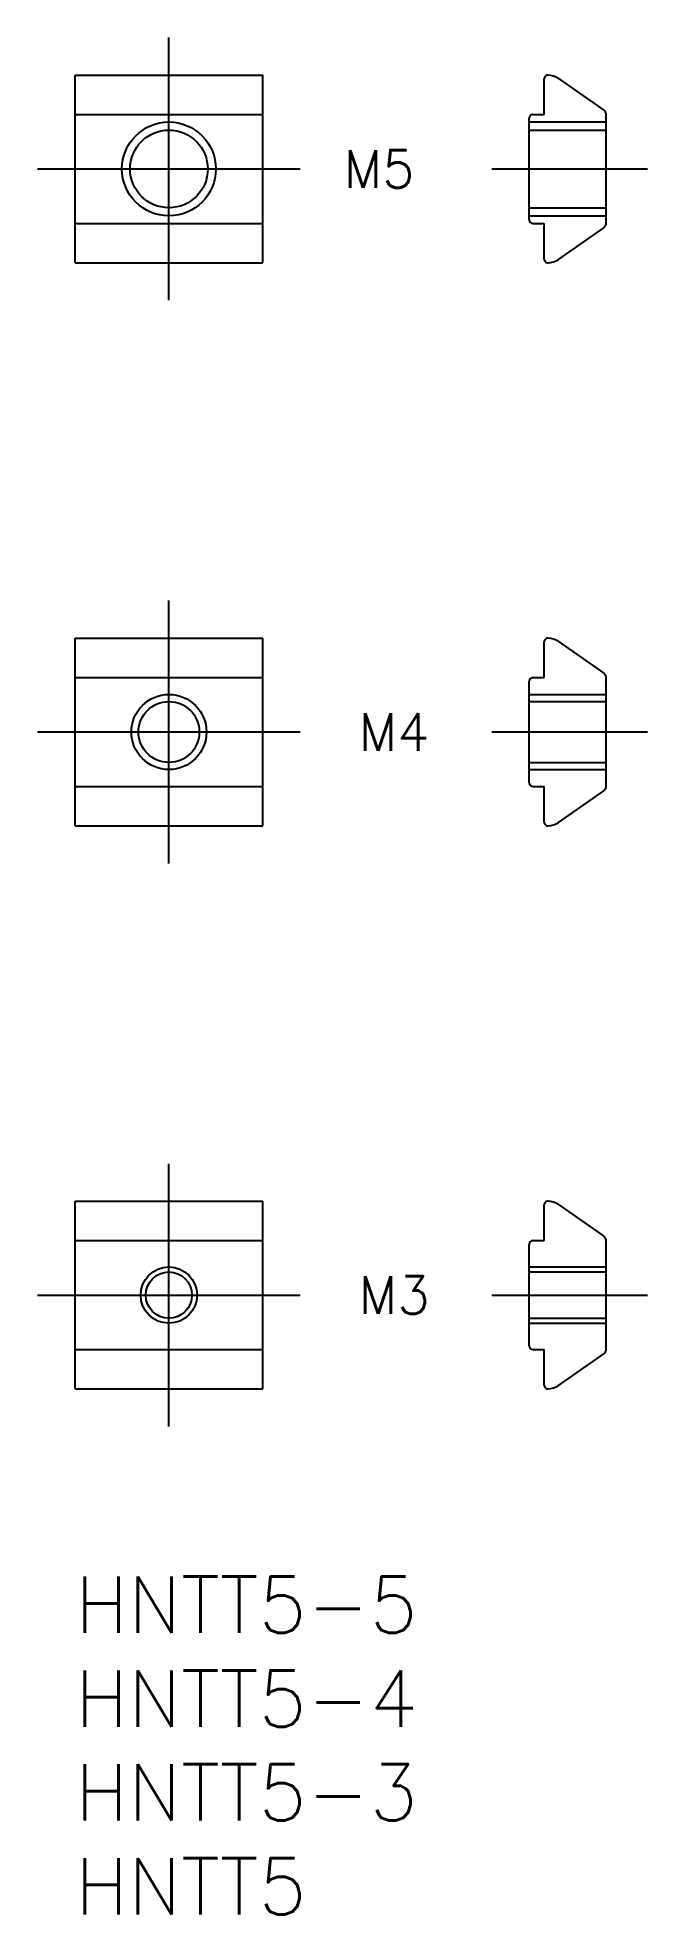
# Model space of a CAD drawing. Extents: x -2 to 30.5, y -18 to 82.
import ezdxf
from ezdxf.enums import TextEntityAlignment as Align

# ---------------------------------------------------------------- set-up
doc = ezdxf.new("R2010")
doc.units = 0
doc.header["$LTSCALE"] = 0.5
doc.linetypes.add('CENTER', pattern=[50.8, 31.75, -6.35, 6.35, -6.35])
doc.linetypes.add('DASHED', pattern=[19.05, 12.7, -6.35])
for name, color, linetype in [('MSM_CENTER', 1, 'CENTER'), ('MSM_CONTINUOUS', 7, 'CONTINUOUS'), ('MSM_DASHED', 4, 'DASHED'), ('MSM_NARROW', 5, 'CONTINUOUS'), ('MSM_PART_NUMBER', 7, 'CONTINUOUS')]:
    doc.layers.add(name, color=color, linetype=linetype)
doc.styles.get("Standard").update_dxf_attribs({"font": 'txt.shx', "height": 3, "bigfont": 'bigfont.shx'})

# ---------------------------------------------------------------- blocks, each defined once
blk = doc.blocks.new('*U8')
at = {"layer": 'MSM_PART_NUMBER'}
blk.add_text('HNTT5-5', height=3, dxfattribs=at).set_placement((0, -3))
blk = doc.blocks.new('*U9')
at = {"layer": 'MSM_PART_NUMBER'}
blk.add_text('HNTT5-4', height=3, dxfattribs=at).set_placement((0, -8))
blk = doc.blocks.new('*U10')
at = {"layer": 'MSM_PART_NUMBER'}
blk.add_text('HNTT5-3', height=3, dxfattribs=at).set_placement((0, -13))
blk = doc.blocks.new('*U11')
at = {"layer": 'MSM_PART_NUMBER'}
blk.add_text('HNTT5', height=3, dxfattribs=at).set_placement((0, -18))

msp = doc.modelspace()

# ---------------------------------------------------------------- linework, layer by layer
at = {"layer": 'MSM_CENTER'}
for p, q in [((5, 68), (5, 82)), ((-2, 75), (12, 75)), ((22.2, 75), (30.5, 75)), ((5, 38), (5, 52)), ((-2, 45), (12, 45)), ((22.2, 45), (30.5, 45)), ((5, 8), (5, 22)), ((-2, 15), (12, 15)), ((22.2, 15), (30.5, 15))]:
    msp.add_line(p, q, dxfattribs=at)
at = {"layer": 'MSM_CONTINUOUS'}
for p, q in [((0, 80), (10, 80)), ((0, 70), (0, 80)), ((10, 70), (10, 80)), ((25, 77.9), (25, 79.8)), ((25.76, 79.82), (28.17, 78.13)), ((0, 77.9), (10, 77.9)), ((24.2, 72.3), (24.2, 77.7)), ((24.4, 77.9), (25, 77.9)), ((28.3, 72.12), (28.3, 77.88)), ((0, 72.1), (10, 72.1)), ((24.4, 72.1), (25, 72.1)), ((25, 70.2), (25, 72.1)), ((25.76, 70.18), (28.17, 71.87)), ((0, 70), (10, 70)), ((0, 50), (10, 50)), ((0, 40), (0, 50)), ((10, 40), (10, 50)), ((25, 47.9), (25, 49.8)), ((25.76, 49.82), (28.17, 48.13)), ((0, 47.9), (10, 47.9)), ((24.2, 42.3), (24.2, 47.7)), ((24.4, 47.9), (25, 47.9)), ((28.3, 42.12), (28.3, 47.88)), ((0, 42.1), (10, 42.1)), ((24.4, 42.1), (25, 42.1)), ((25, 40.2), (25, 42.1)), ((25.76, 40.18), (28.17, 41.87)), ((0, 40), (10, 40)), ((0, 20), (10, 20)), ((0, 10), (0, 20)), ((10, 10), (10, 20)), ((25, 17.9), (25, 19.8)), ((25.76, 19.82), (28.17, 18.13)), ((0, 17.9), (10, 17.9)), ((24.2, 12.3), (24.2, 17.7)), ((24.4, 17.9), (25, 17.9)), ((28.3, 12.12), (28.3, 17.88)), ((0, 12.1), (10, 12.1)), ((24.4, 12.1), (25, 12.1)), ((25, 10.2), (25, 12.1)), ((25.76, 10.18), (28.17, 11.87)), ((0, 10), (10, 10))]:
    msp.add_line(p, q, dxfattribs=at)
for centre, radius in [((5, 75), 2.07), ((5, 45), 1.62), ((5, 15), 1.23)]:
    msp.add_circle(centre, radius, dxfattribs=at)
for centre, radius, start, end in [((25.2, 79.8), 0.2, 88.9538, 180.0078), ((25.18, 79), 1, 54.9926, 88.8912), ((28, 77.88), 0.3, 0, 55.008), ((24.4, 77.7), 0.2, 90, 180), ((24.4, 72.3), 0.2, 180, 270), ((28, 72.12), 0.3, 304.992, 360), ((25.2, 70.2), 0.2, 179.9923, 271.0464), ((25.18, 71), 1, 271.1087, 305.0073), ((25.2, 49.8), 0.2, 88.9538, 180.0078), ((25.18, 49), 1, 54.9926, 88.8912), ((28, 47.88), 0.3, 0, 55.008), ((24.4, 47.7), 0.2, 90, 180), ((24.4, 42.3), 0.2, 180, 270), ((28, 42.12), 0.3, 304.992, 360), ((25.2, 40.2), 0.2, 179.9923, 271.0464), ((25.18, 41), 1, 271.1087, 305.0073), ((25.2, 19.8), 0.2, 88.9538, 180.0078), ((25.18, 19), 1, 54.9926, 88.8912), ((28, 17.88), 0.3, 0, 55.008), ((24.4, 17.7), 0.2, 90, 180), ((24.4, 12.3), 0.2, 180, 270), ((28, 12.12), 0.3, 304.992, 360), ((25.2, 10.2), 0.2, 179.9923, 271.0464), ((25.18, 11), 1, 271.1087, 305.0073)]:
    msp.add_arc(centre, radius, start, end, dxfattribs=at)
at = {"layer": 'MSM_DASHED'}
for p, q in [((24.2, 77.5), (28.3, 77.5)), ((24.2, 77.07), (28.3, 77.07)), ((24.2, 72.93), (28.3, 72.93)), ((24.2, 72.5), (28.3, 72.5)), ((24.2, 47), (28.3, 47)), ((24.2, 46.62), (28.3, 46.62)), ((24.2, 43.38), (28.3, 43.38)), ((24.2, 43), (28.3, 43)), ((24.2, 16.5), (28.3, 16.5)), ((24.2, 16.23), (28.3, 16.23)), ((24.2, 13.77), (28.3, 13.77)), ((24.2, 13.5), (28.3, 13.5))]:
    msp.add_line(p, q, dxfattribs=at)
at = {"layer": 'MSM_NARROW'}
for centre, radius in [((5, 75), 2.5), ((5, 45), 2), ((5, 15), 1.5)]:
    msp.add_circle(centre, radius, dxfattribs=at)

# ---------------------------------------------------------------- block references
at = {"layer": 'MSM_CONTINUOUS'}
for name in ['*U8', '*U9', '*U10', '*U11']:
    msp.add_blockref(name, (0, 0), dxfattribs=at)

# ---------------------------------------------------------------- texts
for s, p in [('M5', (16.2, 75)), ('M4', (17, 45)), ('M3', (17, 15))]:
    msp.add_text(s, height=2, dxfattribs=at).set_placement(p, align=Align.MIDDLE)

doc.saveas('drawing.dxf')
